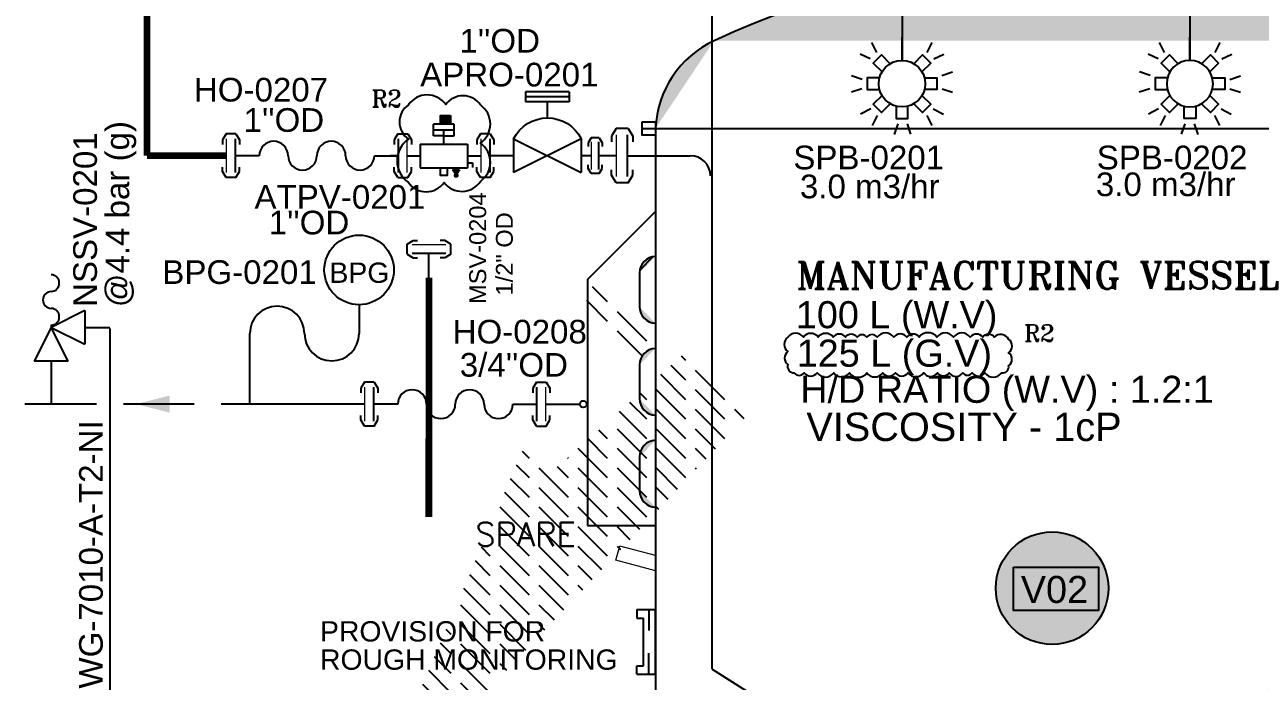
# Model space of a CAD drawing. Header units: millimetres. Extents: x -6754 to 5895, y -4820 to 1016.
# Drawn here: x -3131.9 to -2949.2, y -1704.5 to -1607.5 of the extents above; entities that cross this region are included whole.
import ezdxf

# ---------------------------------------------------------------- set-up
doc = ezdxf.new("R2010")
doc.units = ezdxf.units.MM
doc.linetypes.add('HIDDEN', pattern=[0.375, 0.25, -0.125])
doc.layers.get('0').update_dxf_attribs({"linetype": 'CONTINUOUS'})
for name, color, linetype in [('can_move', 7, 'CONTINUOUS'), ('E---INDID------', 7, 'CONTINUOUS'), ('E---INDID-TEXT-25-35', 2, 'CONTINUOUS'), ('P---PEQID------', 7, 'CONTINUOUS'), ('P---PEQID-TEXT-25-35', 2, 'CONTINUOUS'), ('P---PHOSD-TEXT-25-35', 2, 'CONTINUOUS'), ('P---PLINB-CHWR006', 7, 'CONTINUOUS'), ('P---PLINB-DR-A003', 7, 'CONTINUOUS'), ('P---PLINB-DR-A013', 7, 'CONTINUOUS'), ('P---PLINB-N2007', 7, 'CONTINUOUS'), ('P---PLINB-PRO002', 7, 'CONTINUOUS'), ('P---PLINB-PRO007', 7, 'CONTINUOUS'), ('P---PLIND-TEXT-25-35', 2, 'CONTINUOUS'), ('P---PVLSD-TEXT-18-25', 3, 'CONTINUOUS'), ('P---TANKB-V02', 7, 'CONTINUOUS'), ('P---TANKD-TEXT-25-35', 2, 'CONTINUOUS'), ('VALVE', 6, 'CONTINUOUS'), ('VESSEL', 7, 'CONTINUOUS')]:
    doc.layers.add(name, color=color, linetype=linetype)
doc.styles.add('ROMANS', font='romans.shx')
doc.styles.add('ROMANT', font='romant.shx')
doc.styles.get("Standard").update_dxf_attribs({"font": 'arial.ttf'})
pattern_1 = [(45, (708908577.5891237, 361984327.2977721), (0, 2.40917574302427), [5.110633514887803, -1.703544504962601]), (135, (708908578.7937108, 361984328.5023591), (2.382758214655929e-16, 2.40917574302427), [5.110633514887802, -1.703544504962601])]

# ---------------------------------------------------------------- blocks, each defined once
blk = doc.blocks.new('lv')
at = {"linetype": 'ByBlock'}
h = blk.add_hatch(dxfattribs=at)
h.set_pattern_fill('AR-HBONE', color=0, scale=0.01676717032443505, style=0)
h.set_pattern_definition(pattern_1)
edge = h.paths.add_edge_path()
edge.add_line((96.17680324235687, 368.7745141267818), (104.5603884045752, 368.7745141267818))
edge.add_line((104.5603884045752, 368.7745141267818), (104.5603884045752, 371.0268200240552))
edge.add_arc((104.6279469998256, 373.057001773142), 2.031305515701074, 180.0172313620464, 268.09406496652355, ccw=False)
edge.add_line((102.5966415759872, 373.0563908702005), (102.5966415759872, 377.2303028458932))
edge.add_arc((104.6279470130808, 377.230913743566), 2.031305528954735, 91.90593539512571, 180.0172312133222, ccw=False)
edge.add_line((104.5603884045752, 379.2610955054727), (104.5603884045752, 382.3579223381191))
edge.add_arc((104.6279469998257, 384.3881040872061), 2.031305515701191, 180.0172313620464, 268.0940649665213, ccw=False)
edge.add_line((102.5966415759872, 384.3874931842646), (102.5966415759872, 388.5614051599573))
edge.add_arc((104.6279470130808, 388.5620160576299), 2.031305528954706, 91.9059353951086, 180.017231213301, ccw=False)
edge.add_line((104.5603884045752, 390.5921978195366), (104.5603884045752, 393.6890246521889))
edge.add_arc((104.6279469998256, 395.7192064012758), 2.031305515701074, 180.0172313620464, 268.09406496652355, ccw=False)
edge.add_line((102.5966415759872, 395.7185954983343), (102.5966415759872, 399.8925075194501))
edge.add_arc((104.6279470130808, 399.8931184171228), 2.031305528954735, 91.90593539512571, 180.0172312133222, ccw=False)
edge.add_line((104.5603884045752, 401.9233001790296), (104.5603884045752, 407.4614632486948))
edge.add_line((104.5603884045752, 407.4614632486948), (96.17680324235687, 399.0778780864765))
edge.add_line((96.17680324235687, 399.0778780864765), (96.17680324235687, 368.7745141267818))
h = blk.add_hatch(dxfattribs=at)
h.set_pattern_fill('AR-HBONE', color=0, scale=0.01676717032443505, style=0)
h.set_pattern_definition(pattern_1)
edge = h.paths.add_edge_path()
edge.add_line((200.8057394179701, 359.608313556534), (209.1893245801884, 359.608313556534))
edge.add_line((209.1893245801884, 359.608313556534), (209.1893245801884, 399.0778780864765))
edge.add_line((209.1893245801884, 399.0778780864765), (200.8057394179701, 407.4614632486948))
edge.add_line((200.8057394179701, 407.4614632486948), (200.8057394179701, 401.9233001790296))
edge.add_arc((200.7381808094645, 399.8931184171228), 2.031305528954749, -0.017231213322190797, 88.09406460487389, ccw=False)
edge.add_line((202.7694862465581, 399.8925075194501), (202.7694862465581, 395.7185954983343))
edge.add_arc((200.7381808227197, 395.7192064012758), 2.031305515701074, 271.90593503347645, 359.9827686379536, ccw=False)
edge.add_line((200.8057394179701, 393.6890246521889), (200.8057394179701, 390.5921978195366))
edge.add_arc((200.7381808094646, 388.5620160576299), 2.031305528954692, -0.017231213300988202, 88.09406460489191, ccw=False)
edge.add_line((202.7694862465581, 388.5614051599573), (202.7694862465581, 384.3874931842646))
edge.add_arc((200.7381808227196, 384.388104087206), 2.031305515701134, 271.9059350334788, 359.9827686379552, ccw=False)
edge.add_line((200.8057394179701, 382.3579223381191), (200.8057394179701, 379.2610955054728))
edge.add_arc((200.7381808094645, 377.230913743566), 2.031305528954749, -0.017231213322190797, 88.09406460487389, ccw=False)
edge.add_line((202.7694862465581, 377.2303028458932), (202.7694862465581, 373.0563908702005))
edge.add_arc((200.7381808227197, 373.057001773142), 2.031305515701074, 271.90593503347645, 359.9827686379536, ccw=False)
edge.add_line((200.8057394179701, 371.0268200240552), (200.8057394179701, 367.9299931914086))
edge.add_arc((200.7381808094646, 365.8998114295018), 2.031305528954692, -0.017231213300988202, 88.09406460489191, ccw=False)
edge.add_line((202.7694862465581, 365.8992005318293), (202.7694862465581, 361.7252885561365))
edge.add_arc((200.7381808227197, 361.7258994590781), 2.031305515701074, 271.90593503347645, 359.9827686379536, ccw=False)
edge.add_line((200.8057394179701, 359.6957177099912), (200.8057394179701, 359.608313556534))
h = blk.add_hatch(dxfattribs=at)
h.set_pattern_fill('AR-HBONE', color=0, scale=0.01676717032443505, style=0)
h.set_pattern_definition([(45, (708908577.6020863, 361984345.138424), (0, 2.40917574302427), [5.110633514887803, -1.703544504962601]), (135, (708908578.8066734, 361984346.343011), (2.382758214655929e-16, 2.40917574302427), [5.110633514887802, -1.703544504962601])])
edge = h.paths.add_edge_path()
edge.add_arc((105.4895086793673, 322.5122603940509), 2.031305508678556, 113.76522338036239, 201.8409580197937, ccw=False)
edge.add_arc((117.1487286817734, 325.9347289439254), 12.57537778852954, 180.4720962740622, 187.1416618844869, ccw=False)
edge.add_line((104.5737777736291, 325.8311136590724), (104.5733509384488, 325.8311136590724))
edge.add_line((104.5733509384488, 325.8311136590724), (96.19570512689292, 325.8311136136451))
edge.add_arc((117.1546680324351, 325.8311135227918), 20.95896290622183, 539.9999999155798, 603.1534484961079)
edge.add_arc((120.203071376939, 330.6807259858098), 26.66780928993701, 242.0152134506845, 248.5951468371758)
edge.add_arc((152.7137582342033, 401.5744620419759), 104.6289579750967, 246.1875920347068, 249.4688360409191)
edge.add_arc((152.7148163275424, 401.5773456325189), 104.6320294495607, 249.4688472608266, 250.3465847904218)
edge.add_line((117.5239596886795, 303.0407271010059), (122.5952093627158, 310.2608461461405))
edge.add_arc((152.6960665610466, 401.6780765091399), 96.24537199157402, 248.6088611527344, 251.7748899050979, ccw=False)
edge.add_arc((143.0916316618609, 375.9921522023855), 68.8271577249145, 248.2544879487793, 249.6337877807368)
edge.add_arc((117.2987156386214, 312.3287000558459), 2.031305508678599, 247.18150643021062, 334.9167838190393, ccw=False)
edge.add_line((116.5109487024927, 310.4563685032918), (112.6630465416657, 312.0753392149717))
edge.add_arc((113.4514620891924, 313.9473977492788), 2.031305508678534, 159.0874434346888, 247.1616561671915, ccw=False)
edge.add_arc((117.1487294994654, 325.9347284896493), 12.57537774318694, 243.5831725149136, 244.8587199825062)
edge.add_arc((152.6960665610466, 401.6780768725586), 96.24537230069762, 244.8587242746123, 245.3637066148491)
edge.add_arc((126.7884061025555, 343.9457046156227), 32.9725180038285, 239.888135857603, 244.4656711962483, ccw=False)
edge.add_arc((117.1487286817734, 325.9347289439254), 12.57537778852954, 225.1230955335577, 236.710184501794, ccw=False)
edge.add_arc((107.0435745954853, 318.6384483020351), 2.031305508678557, 201.8532772949864, 307.3424245802868, ccw=False)
edge.add_line((105.1582385161216, 317.8823333114405), (103.6040100610195, 321.7565507969376))
at = {"color": 0, "linetype": 'ByBlock'}
for p, q in [((104.5734099939754, 417.6796394697546), (104.5733509384488, 325.9347289439254)), ((96.17680324235687, 399.0778780864765), (104.5603884045752, 407.4614632486948)), ((209.1893245801884, 399.0778780864765), (200.8057394179701, 407.4614632486948)), ((96.17680324235687, 399.0778780864765), (96.17680324235687, 368.7745141267816)), ((102.5966415759872, 399.893118426167), (102.5966415759872, 395.7192064504743)), ((202.7694862465581, 399.893118426167), (202.7694862465581, 395.7192064504743)), ((209.1893245801884, 399.0778780864765), (209.1893245801884, 359.608313556534)), ((102.5966415759872, 388.5620160666742), (102.5966415759872, 384.3881041364103)), ((202.7694862465581, 388.5620160666742), (202.7694862465581, 384.3881041364103)), ((102.5966415759872, 377.2309137526103), (102.5966415759872, 373.0570018223463)), ((202.7694862465581, 377.2309137526103), (202.7694862465581, 373.0570018223463)), ((96.17680324235687, 368.7745141267817), (104.5603884045752, 368.7745141267817)), ((202.7694862465581, 365.8998114385463), (202.7694862465581, 361.7258995082823)), ((209.1893245801884, 359.608313556534), (200.8057394179701, 359.608313556534)), ((96.19570512689211, 325.8311135682148), (104.5737777736291, 325.8311136590724)), ((103.6042520069709, 321.7559477491546), (105.1583178322371, 317.8821356571331)), ((112.6636952439211, 312.0750663330053), (116.510948611638, 310.4563685032918)), ((122.5952093627171, 310.260846100714), (117.5239596886795, 303.0407271010059))]:
    blk.add_line(p, q, dxfattribs=at)
blk.add_line((200.8187821836461, 325.9347289439254), (200.8187821836461, 418.0356392449531))
for centre, radius, start, end in [((152.6831011634888, 341.364159727017), 96.24537230006447, 64.85877082138536, 115.1412735318071), ((117.1357661478997, 417.1075090219489), 12.57537774332628, 115.1412735318071, 177.3923662610296), ((188.1185619681135, 416.9731875756981), 12.74458304820236, 4.782010308682096, 64.65995297928454), ((104.6279470192499, 399.893118426167), 2.031305508678552, 91.90593333119698, 180.0018031699434), ((200.7381808032954, 399.893118426167), 2.031305508678552, 359.9981968300566, 88.09406666880142), ((104.6279470192499, 395.7192064050456), 2.031305508678552, 179.9981968300566, 268.094066668803), ((200.7381808032954, 395.7192064050456), 2.031305508678552, 271.9059333311986, 0.001803169943409382), ((104.6279470192499, 388.5620160666742), 2.031305508678552, 91.90593333119698, 180.0018031699434), ((200.7381808032954, 388.5620160666742), 2.031305508678552, 359.9981968300566, 88.09406666880142), ((104.6279470192499, 384.3881040909815), 2.031305508678552, 179.9981968300566, 268.094066668803), ((200.7381808032954, 384.3881040909815), 2.031305508678552, 271.9059333311986, 0.001803169943409382), ((104.6279470192499, 377.2309137526103), 2.031305508678552, 91.90593333119698, 180.0018031699434), ((200.7381808032954, 377.2309137526103), 2.031305508678552, 359.9981968300566, 88.09406666880142), ((104.6279470192499, 373.0570017769176), 2.031305508678552, 179.9981968300566, 268.094066668803), ((200.7381808032954, 373.0570017769176), 2.031305508678552, 271.9059333311986, 0.001803169943409382), ((200.7381808032954, 365.8998114385463), 2.031305508678552, 359.9981968300566, 88.09406666880142), ((200.7381808032954, 361.7258994628535), 2.031305508678552, 271.9059333311986, 0.001803169943409382), ((117.1546680324351, 325.8311135682148), 20.95896290554381, 180, 244.8587264681929), ((117.1487286817734, 325.9347289439254), 12.57537774332628, 180, 244.8587264681929), ((188.2433453847915, 325.934701233256), 12.57537774332628, 295.1412291786148, 0), ((105.4895086793673, 322.5122603940509), 2.031305508678552, 113.7652223327046, 201.8610896963214), ((107.0435745954853, 318.6384483020351), 2.031305508678552, 201.8574850919919, 307.3423915690915), ((113.4514620891924, 313.9473977492788), 2.031305508678552, 158.3029256561136, 247.183315666462), ((152.6960665610466, 401.6780768725586), 96.24537230006447, 244.8587264681929, 295.1412291786148), ((117.2987156386214, 312.3287000558459), 2.031305508678552, 247.179700380032, 335.0459921000233), ((152.7137582342033, 401.574461496848), 104.628957462282, 244.8587264681929, 250.3465979451883)]:
    blk.add_arc(centre, radius, start, end, dxfattribs=at)
blk = doc.blocks.new('phi_15862416324')
at = {"color": 0, "linetype": 'ByBlock'}
blk.add_blockref('lv', (-152.7457245918195, -305.432695452977), dxfattribs=at)
at = {"flags": 1}
for tag, p, height, rotation in [('PHI_CONNECTIONPOINT', (-0.06257308853787436, 132.1768365740932), 0.07826122565353251, 90), ('PHI_CONNECTIONPOINT', (0, 0), 0.05947263919881395, 270), ('PHI_INSERTPOINT', (0, -4.376943252282217e-12), 0.05947263919881395, 270)]:
    blk.add_attdef(tag, p, '', height=height, rotation=rotation, dxfattribs=at)
for tag, p in [('P_NAME', (-7.905564087017751, 80.81802631510362)), ('USER1', (-8.605012446351793, 76.14263148593545)), ('USER2', (-8.33336126364702, 71.95158551001623)), ('USER3', (-8.366308766071597, 67.9427569329273)), ('CODE', (-6.599373852074677, 63.61492080503285))]:
    blk.add_attdef(tag, p, '', height=3.5)
blk = doc.blocks.new('rgyjryjyfrjfhjgfgj')
at = {"color": 0, "linetype": 'ByBlock'}
for p, q in [((716.4844576946442, 396.8695095443074), (717.3888636432375, 397.4094111541995)), ((717.3888636432375, 397.4094111541995), (718.0520200954525, 397.4094111541995)), ((722.065445318545, 397.4094111541995), (721.4022888663301, 397.4094111541995)), ((722.9698512671453, 396.8695095443074), (722.065445318545, 397.4094111541995)), ((722.9698512671453, 395.418411294371), (722.9698512671453, 396.8695095443074)), ((716.4844576946442, 395.418411294371), (717.3888636432375, 394.8785096844789)), ((717.3888636432375, 394.8785096844789), (718.0520200954525, 394.8785096844789)), ((722.065445318545, 394.8785096844789), (721.4022888663301, 394.8785096844789)), ((722.9698512671453, 395.418411294371), (722.065445318545, 394.8785096844789))]:
    blk.add_line(p, q, dxfattribs=at)
at = {"color": 6, "linetype": 'ByBlock'}
blk.add_line((719.7271544808916, 391.9492555990804), (719.7271544808916, 395.484370305732), dxfattribs=at)
at = {"color": 1, "linetype": 'ByBlock', "lineweight": 15}
blk.add_lwpolyline([(717.227154480893, 396.8035505329464), (722.227154480893, 396.8035505329464)], dxfattribs=at)
at = {"color": 6, "linetype": 'ByBlock'}
blk.add_lwpolyline([(717.227154480893, 395.484370305732), (722.227154480893, 395.484370305732)], dxfattribs=at)
blk = doc.blocks.new('phi_158624437617')
at = {"color": 0, "linetype": 'ByBlock'}
blk.add_line((-3.242696786248757, 3.469155695290567), (-3.242696786248757, 4.920253945227046), dxfattribs=at)
blk.add_blockref('rgyjryjyfrjfhjgfgj', (-719.727154480893, -391.9492555990804), dxfattribs=at)
at = {"flags": 1}
for p, rotation in [((0, 4.854294933865958), 90), ((-1.364242052659392e-12, 0), 270)]:
    blk.add_attdef('PHI_CONNECTIONPOINT', p, '', height=0.1, rotation=rotation, dxfattribs=at)
blk = doc.blocks.new('hhg')
at = {"color": 6}
for centre, start, end in [((385.2190876693395, 231.2605004656664), 0, 180), ((395.8601238703102, 231.2605004656664), 0, 180), ((390.5396057698248, 231.2605004656664), 180, 0), ((401.1806419707955, 231.2605004656664), 180, 0)]:
    blk.add_arc(centre, 2.660259050242662, start, end, dxfattribs=at)
blk = doc.blocks.new('phi_158624461021')
at = {"color": 0, "linetype": 'ByBlock', "xscale": 0.8, "yscale": 0.8, "zscale": 0.8}
blk.add_blockref('hhg', (-306.0470628952776, -185.0084003725332), dxfattribs=at)
for tag, p, height in [('CODE', (2.574203958363, 8.007251313367988), 3.5), ('DNCALC', (4.939795399731452, 3.524878923813162), 2), ('DN', (4.939795399731452, 3.524878923813162), 3.5)]:
    blk.add_attdef(tag, p, '', height=height)
at = {"flags": 1}
blk.add_attdef('PHI_CONNECTIONPOINT', (-1.13686837721616e-13, -1.13686837721616e-13), '', height=0.08000000000000002, rotation=180, dxfattribs=at)
blk.add_attdef('PHI_CONNECTIONPOINT', (17.02565792155292, -1.13686837721616e-13), '', height=0.08000000000000002, dxfattribs=at)
blk = doc.blocks.new('2B100D4')
at = {"color": 3}
for points in [[(12.66305469445069, 40.81928641843842), (10.13640319355181, 45.80602589261252)], [(25.22223209307413, 36.77183532530034), (25.22223209307413, 48.32143856094626)], [(37.78140948482906, 40.81928641843842), (40.30806099250913, 45.80602589261252)], [(9.356428599567153, 37.55151232008939), (4.39243398339022, 40.00055561170302)], [(19.35646000265842, 35.17140555990045), (15.01372862819699, 39.51413693091308), (10.93032725181547, 35.43073554770672), (15.2730586262187, 31.08800417666498)], [(31.08800417667953, 35.17140555990045), (35.43073554430157, 39.51413693091308), (39.51413693433278, 35.43073554770672), (35.17140555987135, 31.08800417666498)], [(41.088035586552, 37.55151232008939), (46.05203019594774, 40.00055561170302)], [(45.01412435906241, 29.33682090385264), (50.32689407552243, 31.0763657920179)], [(5.312769702839432, 27.37033546980092), (0, 29.10988035796618)], [(14.03937684756238, 28.10963290197105), (7.897827239590697, 28.10963290197105), (7.897827239590697, 22.33483128075022), (14.03937684756238, 22.33483128075022)], [(36.40508733855677, 28.10963290197105), (42.54663693971816, 28.10963290197105), (42.54663693971816, 22.33483128075022), (36.40508733855677, 22.33483128075022)], [(5.28529719132348, 22.72153250877454), (0.04348782252054662, 20.94319337441266)], [(15.2730586262187, 19.3564600060563), (10.93032725181547, 15.01372863501456), (15.01372862819699, 10.93032724838849), (19.35646000265842, 15.27305862284993)], [(35.17140555987135, 19.3564600060563), (39.51413693433278, 15.01372863501456), (35.43073554430157, 10.93032724838849), (31.08800417667953, 15.27305862284993)], [(45.15916698801448, 22.72153250877454), (50.40097635681741, 20.94319337441266)], [(9.625177767680725, 12.66305469449435), (4.63843829347752, 10.13640319017577)], [(22.33483128753142, 14.03937684756238), (22.33483128753142, 7.897827239583421), (28.10963289855863, 7.897827239583421), (28.10963289855863, 14.03937684756238)], [(40.81928641840932, 12.66305469449435), (45.80602589258342, 10.13640319017577)], [(12.89295185581432, 9.356428596154728), (10.44390857443796, 4.392433986788092)], [(37.55151231668424, 9.356428596154728), (40.0005556048709, 4.392433986788092)], [(23.07412871634006, 5.312769709613349), (21.33458382476238, 0)], [(27.72293167398311, 5.285297194714076), (29.50127080493257, 0.04348782930173911)]]:
    blk.add_lwpolyline(points, dxfattribs=at)
blk.add_circle((25.22223209307413, 25.22223208965443), 11.54960323375445, dxfattribs=at)
blk = doc.blocks.new('phi_158253683561')
at = {"color": 0, "linetype": 'ByBlock', "xscale": 0.395994, "yscale": 0.395994, "zscale": 0.395994}
blk.add_blockref('2B100D4', (-9.987852575465695, -9.987852574111173), dxfattribs=at)
at = {"flags": 1}
blk.add_attdef('PHI_CONNECTIONPOINT', (-8.952838470577262e-13, 9.147147167392177), '', height=0.1, rotation=90, dxfattribs=at)
blk.add_attdef('PHI_INSERTPOINT', (0, 0), '', height=0.1, dxfattribs=at)
blk.add_attdef('CODE', (-3.68075510178258, -15.21166139624791), '', height=3)
blk = doc.blocks.new('sfv')
at = {"color": 6}
for p, q in [((2248.383902112173, 718.5631894853251), (2248.383902112173, 718.2432106507127)), ((2253.383867650238, 718.2432106507126), (2257.079516424345, 718.2432106507126)), ((2248.383902112173, 713.2432451126481), (2248.383902112173, 709.5475963385411))]:
    blk.add_line(p, q, dxfattribs=at)
for centre, start, end in [((2248.351198929981, 724.7862290689936), 271.5051513350228, 88.4948486649772), ((2248.416605294365, 722.2970132355263), 91.50515133497072, 268.4948486650292), ((2248.351198929981, 719.8077974020588), 271.5051513350228, 88.4948486649772)]:
    blk.add_arc(centre, 1.245037495227227, start, end, dxfattribs=at)
at = {"layer": 'VALVE', "color": 6}
for p, q in [((2253.383867650238, 720.7431934197449), (2248.383902112173, 718.2432106507127)), ((2253.383867650238, 720.7431934197449), (2253.383867650238, 715.7432278816804)), ((2248.383902112173, 718.2432106507127), (2245.88391934314, 713.2432451126481)), ((2248.383902112173, 718.2432106507127), (2253.383867650238, 715.7432278816807)), ((2250.883884881205, 713.2432451126481), (2248.383902112173, 718.2432106507127)), ((2250.883884881205, 713.2432451126481), (2245.88391934314, 713.2432451126481))]:
    blk.add_line(p, q, dxfattribs=at)
blk = doc.blocks.new('phi_15863461762')
at = {"color": 0, "linetype": 'ByBlock'}
blk.add_blockref('sfv', (-2248.383902112173, -709.5475963385411), dxfattribs=at)
for tag, p in [('PRJ_TAG_B', (-24.39724686302998, 5.188950873046451)), ('DNCALC', (-21.81009131634255, 1.473560998035282))]:
    blk.add_attdef(tag, p, '', height=2.5)
at = {"flags": 1}
blk.add_attdef('PHI_CONNECTIONPOINT', (8.695614312171529, 8.695614312171529), '', height=0.1, dxfattribs=at)
blk.add_attdef('PHI_CONNECTIONPOINT', (0, 0), '', height=0.1, rotation=270, dxfattribs=at)
blk = doc.blocks.new('phi_15863486504')
at = {"color": 0, "linetype": 'ByBlock'}
blk.add_line((-5.684341886080801e-13, 4.266099803571024), (-5.684341886080801e-13, 0), dxfattribs=at)
blk.add_circle((-5.684341886080801e-13, 9.408632276281878), 5.142532472711022, dxfattribs=at)
blk.add_text('BPG', height=3, dxfattribs=at).set_placement((-4.374684465925952, 7.497923383373745))
blk.add_attdef('PLANT_BMK', (1.377098605096194, 15.48465314616715), '', height=3.5, rotation=90)
at = {"flags": 1}
for tag in ['PHI_CONNECTIONPOINT', 'PHI_INSERTPOINT']:
    blk.add_attdef(tag, (0, 0), '', height=0.1, rotation=270, dxfattribs=at)
blk = doc.blocks.new('phi_15825218758')
at = {"color": 0, "linetype": 'ByBlock'}
blk.add_line((-3.242696786248757, 3.469155695290567), (-3.242696786248757, 4.920253945227046), dxfattribs=at)
blk.add_blockref('rgyjryjyfrjfhjgfgj', (-719.727154480893, -391.9492555990804), dxfattribs=at)
at = {"flags": 1}
for p, rotation in [((0, 4.854294933865958), 90), ((-1.364242052659392e-12, 0), 270)]:
    blk.add_attdef('PHI_CONNECTIONPOINT', p, '', height=0.1, rotation=rotation, dxfattribs=at)
blk = doc.blocks.new('ADV')
at = {"color": 6}
blk.add_arc((1709.403994477978, 811.9926042832112), 5.590131414134222, 26.56505117707799, 153.434948822922, dxfattribs=at)
at = {"layer": 'VALVE'}
for p, q in [((1706.175708596649, 821.4556299452406), (1712.632280359307, 821.4556299452406)), ((1706.175708596649, 821.4556299452406), (1706.175708596649, 819.9760252526171)), ((1706.175708596649, 820.7158275989289), (1712.632280359307, 820.7158275989289)), ((1712.632280359307, 821.4556299452406), (1712.632280359307, 819.9760252526171)), ((1706.175708596649, 819.9760252526171), (1712.632280359307, 819.9760252526171)), ((1709.403994477978, 817.5827356973455), (1709.403994477978, 819.9760252526171)), ((1704.404028939914, 814.4925870522434), (1704.404028939914, 809.4926215141788)), ((1714.403960016042, 814.4925870522434), (1704.404028939914, 809.4926215141793)), ((1704.404028939914, 814.4925870522434), (1714.403960016042, 809.4926215141788)), ((1714.403960016042, 814.4925870522434), (1714.403960016042, 809.4926215141788))]:
    blk.add_line(p, q, dxfattribs=at)
blk = doc.blocks.new('phi_15863337301')
at = {"color": 0, "linetype": 'ByBlock'}
blk.add_blockref('ADV', (-1709.403994477978, -811.9926042832111), dxfattribs=at)
at = {"flags": 1}
blk.add_attdef('PHI_CONNECTIONPOINT', (-4.999965538064316, 0), '', height=0.1, rotation=180, dxfattribs=at)
for tag, p in [('PHI_INSERTPOINT', (0, 2.273736754432321e-13)), ('PHI_CONNECTIONPOINT', (4.999965538064316, 0))]:
    blk.add_attdef(tag, p, '', height=0.1, dxfattribs=at)
for tag, p in [('PRJ_TAG_B', (-8.117294217749532, -5.928936001065608)), ('DNCALC', (-3.964025933961693, -9.438924908240892))]:
    blk.add_attdef(tag, p, '', height=2.5)
blk = doc.blocks.new('jtf')
for p, q in [((183.7326625165489, 67.0500738686342), (184.4681088752732, 67.48911197279767)), ((183.7326625165489, 65.87006733978824), (183.7326625165489, 67.0500738686342)), ((183.7326625165489, 65.87006733978824), (184.4681088752732, 65.43102923562476)), ((184.4681088752732, 67.48911197279767), (185.0073755605541, 67.48911197279767)), ((186.3695641729369, 63.28645938869022), (186.3695641729369, 65.92370400019058)), ((188.2710194706005, 67.48911197279767), (187.7317527853197, 67.48911197279767)), ((189.0064658293306, 67.0500738686342), (188.2710194706005, 67.48911197279767)), ((189.0064658293306, 65.87006733978824), (188.2710194706005, 65.43102923562476)), ((189.0064658293306, 65.87006733978824), (189.0064658293306, 67.0500738686342)), ((182.3600665893783, 63.36801573332951), (183.4783374930366, 64.03558792490892)), ((183.4783374930366, 64.03558792490892), (184.2983106104572, 64.03558792490892)), ((184.4681088752732, 65.43102923562476), (185.0073755605541, 65.43102923562476)), ((188.2710194706005, 65.43102923562476), (187.7317527853197, 65.43102923562476)), ((189.2607908528371, 64.03558792490892), (188.4408177354165, 64.03558792490892)), ((190.3790617565012, 63.36801573332951), (189.2607908528371, 64.03558792490892)), ((182.3600665893783, 61.5737761512336), (182.3600665893783, 63.36801573332951)), ((190.3790617565012, 61.5737761512336), (190.3790617565012, 63.36801573332951)), ((182.3600665893783, 61.5737761512336), (183.4783374930366, 60.90620395965418)), ((183.4783374930366, 60.90620395965418), (184.2983106104572, 60.90620395965418)), ((186.3695641729369, 61.65533249587432), (186.3695641729369, 57.54027658786356)), ((189.2607908528371, 60.90620395965418), (188.4408177354165, 60.90620395965418)), ((190.3790617565012, 61.5737761512336), (189.2607908528371, 60.90620395965418))]:
    blk.add_line(p, q)
at = {"color": 6, "lineweight": 15}
for points in [[(184.3366099451705, 66.99643720823184), (188.4025184007062, 66.99643720823184)], [(183.2783889506935, 63.28645938869022), (189.4607393951802, 63.28645938869022)]]:
    blk.add_lwpolyline(points, dxfattribs=at)
at = {"color": 1}
for points in [[(184.3366099451705, 65.92370400019058), (188.4025184007062, 65.92370400019058)], [(183.2783889506935, 61.65533249587432), (189.4607393951802, 61.65533249587432)]]:
    blk.add_lwpolyline(points, dxfattribs=at)
blk = doc.blocks.new('phi_15862574930')
at = {"color": 0, "linetype": 'ByBlock'}
blk.add_blockref('jtf', (-186.3695641729369, -63.28645938869022), dxfattribs=at)
at = {"flags": 1}
for p, rotation in [((1.477928890381008e-12, 3.709977819541621), 90), ((0, -5.746182800826659), 270)]:
    blk.add_attdef('PHI_CONNECTIONPOINT', p, '', height=0.1, rotation=rotation, dxfattribs=at)
for tag, p in [('MPLANT', (3.84494897601212, 1.785845011725996)), ('CODE', (6.169171075775694, -1.709889107337858))]:
    blk.add_attdef(tag, p, '', height=2.5)
blk.add_attdef('PHI_INSERTPOINT', (4.547473508864641e-13, -4.547473508864641e-13), '', height=0.1, dxfattribs=at)
blk = doc.blocks.new('vdv')
at = {"layer": 'VALVE'}
for p, q in [((180.8079919519269, 66.57614290440762), (180.8079919519269, 63.12301840971554)), ((180.8079919519269, 66.57614290440762), (182.3812795179868, 66.57614290440762)), ((182.3812795179868, 66.57614290440762), (182.3812795179868, 65.3109000192843)), ((191.2004295973777, 66.57614290440762), (191.2004295973777, 65.3109000192843)), ((192.7737171634376, 66.57614290440762), (191.2004295973777, 66.57614290440762)), ((192.7737171634379, 66.57614290440762), (192.7737171634379, 63.12301840971554)), ((180.8079919519269, 64.3537018150979), (184.7059037281533, 64.3537018150979)), ((182.3812795179868, 65.3109000192843), (191.2004295973777, 65.3109000192843)), ((192.7737171634376, 64.3537018150979), (188.8758053872108, 64.3537018150979)), ((180.8079919519269, 63.12301840971554), (192.7737171634376, 63.12301840971554))]:
    blk.add_line(p, q, dxfattribs=at)
blk = doc.blocks.new('phi_158252559339')
at = {"color": 0, "linetype": 'ByBlock'}
blk.add_blockref('vdv', (-186.790854557683, -65.31090001928354), dxfattribs=at)
for tag, p in [('MPLANT', (1.753663945923506, 10.38835953513714)), ('CODE', (4.07788604568708, 6.892625416073287)), ('DN', (5.194677328933437, 3.782033790187569))]:
    blk.add_attdef(tag, p, '', height=2.5)
at = {"flags": 1}
for p, rotation in [((-5.684341886080801e-14, -2.842170943040401e-14, 2.5), 90), ((-7.389644451905042e-13, -2.187881609567995), 270)]:
    blk.add_attdef('PHI_CONNECTIONPOINT', p, '', height=0.1, rotation=rotation, dxfattribs=at)
blk.add_attdef('PHI_INSERTPOINT', (-5.684341886080801e-14, -2.842170943040401e-14), '', height=0.1, dxfattribs=at)
blk = doc.blocks.new('A$C4DB71547')
at = {"color": 6}
for p, q in [((19.25522895917013, 0.578634261396517), (19.25522895917013, -0.5110309580645813)), ((18.46672508341205, -0.5110309580634578), (20.02016135936235, -0.5110309580651426))]:
    blk.add_line(p, q, dxfattribs=at)
for points in [[(20.92633252032082, 3.124052094968732), (20.92633252032082, 2.620413272317313), (17.58412539801944, 2.620413272317313), (17.58412539801944, 3.124052094968732)], [(20.13592771911454, 2.620413272317313), (20.13592771911454, 1.513554124315315), (18.37453019922235, 1.513554124315315), (18.37453019922235, 2.620413272317313)], [(19.90800675795075, 4.216582969200317), (19.90800675795075, 3.124052094968732), (18.6024511603895, 3.124052094968732), (18.6024511603895, 4.216582969200317)], [(19.54283897941793, 1.513554124315315), (19.54283897941793, 0.578634261396517), (18.9676189389257, 0.578634261396517), (18.9676189389257, 1.513554124315315)]]:
    blk.add_lwpolyline(points, close=True, dxfattribs=at)
blk.add_lwpolyline([(18.46672508341318, 0.578634261396517), (20.04373283492258, 0.578634261396517)], dxfattribs=at)
for centre, radius, start, end in [((19.36474041905204, 0.03380165166596782), 1.050368561824051, 148.7544989202792, 211.245501079685), ((19.57119109776616, 0.05158278418729889), 0.9863887302631715, 147.7019006529181, 214.7765403299052), ((21.33534437098602, 0.08457994544198844), 2.410348260432454, 168.1721300254425, 194.3063109567037), ((18.22352629067644, 0.06302753999520228), 1.457118298733409, 336.7983515209449, 20.72320749545927), ((18.94116774601781, 0.05158278418729889), 0.9863887302631715, 325.2234596700478, 32.29809934708194), ((19.20995860435623, 0.05158278418729889), 0.9863887302631715, 325.2234596700478, 32.29809934708194)]:
    blk.add_arc(centre, radius, start, end, dxfattribs=at)
at = {"layer": 'VALVE'}
for p, q in [((-4.511839506449178e-07, 16.84294987896283), (-4.511839506449178e-07, 4.216582969200317)), ((-4.511839506449178e-07, 16.8429498789626), (25.25273336834016, 16.84294987896305)), ((25.25273336834107, 16.84294987896283), (25.25273336834107, 4.216582969200317)), ((-4.511839506449178e-07, 4.216582969200317), (25.25273336834107, 4.216582969200317))]:
    blk.add_line(p, q, dxfattribs=at)
blk.add_lwpolyline([(10.88616206261213, 4.216582969200317), (14.36657085454499, 4.216582969200317), (14.36657085454499, -2.091896021738648e-06), (10.88616206261213, -2.091896021738648e-06)], close=True, dxfattribs=at)
blk = doc.blocks.new('Jacket_Symbol_01')
blk.add_circle((0, 0), 0.5)

msp = doc.modelspace()

# ---------------------------------------------------------------- hatches: boundary and pattern name
h = msp.add_hatch(color=1)
h.dxf.hatch_style = 1
h.paths.add_polyline_path([(-2971.654167249882, -1690.758046187482, 1), (-2988.300281174395, -1690.758046187482, 1)])
h.paths.add_polyline_path([(-3018.531259594883, -1665.846220425969), (-2954.742719349316, -1665.846220425969), (-2954.742719349316, -1657.975824791589), (-3018.531259594883, -1657.975824791589)], flags=9)
h.paths.add_polyline_path([(-3019.052282853323, -1660.509777677692), (-2987.546143699161, -1660.509777677692), (-2987.546143699161, -1652.643474812753), (-3019.052282853323, -1652.643474812753)], flags=9)
h.paths.add_polyline_path([(-3019.176901161941, -1654.815960704344), (-2986.743067601231, -1654.815960704344), (-2986.743067601231, -1646.949657839405), (-3019.176901161941, -1646.949657839405)], flags=9)
h.paths.add_polyline_path([(-2985.620113114986, -1694.039097959786), (-2973.635119936269, -1694.039097959786), (-2973.635119936269, -1687.912222107126), (-2985.620113114986, -1687.912222107126)], flags=24)
h.paths.add_polyline_path([(-3018.431314947024, -1647.497235768338), (-2936.812267327977, -1647.497235768338), (-2936.812267327977, -1641.497235768338), (-3018.431314947024, -1641.497235768338)], flags=9)
edge = h.paths.add_edge_path()
edge.add_arc((-2980.870805066786, -1642.00277806484), 115.4944467600774, 244.8587264681887, 295.141229178625)
edge = h.paths.add_edge_path()
edge.add_arc((-2938.214070478292, -1732.894828832003), 15.09045329199154, 295.141229178625, 360)
edge = h.paths.add_edge_path()
edge.add_arc((-3023.527610521914, -1732.8947955792), 15.09045329199154, 180, 244.8587264681887)
edge = h.paths.add_edge_path()
edge.add_line((-3038.617992947271, -1622.800902948205), (-3038.618063813904, -1732.8947955792))
edge = h.paths.add_edge_path()
edge.add_line((-3048.693921049214, -1645.123016608139), (-3048.693921049214, -1681.487053359773))
edge = h.paths.add_edge_path()
edge.add_line((-3048.693921049214, -1645.123016608139), (-3038.633618854552, -1635.062714413477))
edge = h.paths.add_edge_path()
edge.add_line((-3048.693921049214, -1681.487053359773), (-3038.633618854552, -1681.487053359773))
edge = h.paths.add_edge_path()
edge.add_arc((-3038.552548516942, -1644.14472820051), 2.437566610414262, 91.9059333312027, 180.0018031699368)
edge = h.paths.add_edge_path()
edge.add_line((-3040.990115048857, -1644.14472820051), (-3040.990115048857, -1649.153422571342))
edge = h.paths.add_edge_path()
edge.add_arc((-3038.552548516942, -1649.153422625856), 2.437566610414262, 179.9981968300632, 268.0940666687973)
edge = h.paths.add_edge_path()
edge.add_arc((-3038.552548516942, -1657.742051031902), 2.437566610414262, 91.9059333312027, 180.0018031699368)
edge = h.paths.add_edge_path()
edge.add_line((-3040.990115048857, -1657.742051031902), (-3040.990115048857, -1662.750745348219))
edge = h.paths.add_edge_path()
edge.add_arc((-3038.552548516942, -1662.750745402733), 2.437566610414262, 179.9981968300632, 268.0940666687973)
edge = h.paths.add_edge_path()
edge.add_arc((-3038.552548516942, -1671.339373808778), 2.437566610414262, 91.9059333312027, 180.0018031699368)
edge = h.paths.add_edge_path()
edge.add_line((-3040.990115048857, -1671.339373808778), (-3040.990115048857, -1676.348068125095))
edge = h.paths.add_edge_path()
edge.add_arc((-3038.552548516942, -1676.34806817961), 2.437566610414262, 179.9981968300632, 268.0940666687973)
edge = h.paths.add_edge_path()
edge.add_arc((-2980.849575058998, -1642.127116515693), 125.5547489547384, 244.8587264681887, 250.3465979451818)
edge = h.paths.add_edge_path()
edge.add_line((-3016.991833704781, -1751.703454991054), (-3023.077333313627, -1760.367597790704))
edge = h.paths.add_edge_path()
edge.add_arc((-3023.52048330112, -1733.019134030053), 25.15075548665257, 180, 244.8587264681887)
edge = h.paths.add_edge_path(flags=16)
edge.add_arc((-3037.518674524801, -1737.00175783905), 2.437566610414262, 113.7652223327036, 201.8610896963191)
edge = h.paths.add_edge_path(flags=16)
edge.add_line((-3039.780982531677, -1737.909333012925), (-3037.916103541357, -1742.557907523351))
edge = h.paths.add_edge_path(flags=16)
edge.add_arc((-3035.65379542546, -1741.650332349469), 2.437566610414262, 201.8574850920002, 307.3423915690863)
edge = h.paths.add_edge_path()
edge.add_arc((-3027.964330433011, -1747.279593012776), 2.437566610414262, 158.3029256561231, 247.183315666468)
edge = h.paths.add_edge_path(flags=17)
edge.add_line((-3028.909650647337, -1749.526390712304), (-3024.292946606076, -1751.468828107961))
edge = h.paths.add_edge_path(flags=17)
edge.add_arc((-3023.347626173696, -1749.222030244896), 2.437566610414262, 247.1797003800217, 335.0459921000093)
edge = h.paths.add_edge_path()
edge.add_line((-3048.671238787771, -1733.019134030053), (-3038.617551611687, -1733.019133921024))
edge = h.paths.add_edge_path()
edge.add_arc((-2980.886363543855, -1714.379478639491), 115.4944467600774, 64.858770821375, 115.1412735318113)
edge = h.paths.add_edge_path()
edge.add_arc((-2938.363810578306, -1623.648645221073), 15.29349965784283, 4.782010308680738, 64.6599529792916)
edge = h.paths.add_edge_path()
edge.add_arc((-3023.543165562562, -1623.487459485572), 15.09045329199154, 115.1412735318113, 177.3923662610281)
edge = h.paths.add_edge_path()
edge.add_line((-2923.123546319667, -1732.8947955792), (-2923.123546319667, -1622.373703217967))
edge = h.paths.add_edge_path()
edge.add_line((-2913.078895443816, -1645.123016608139), (-2913.078895443816, -1692.48649404407))
edge = h.paths.add_edge_path()
edge.add_line((-2913.078895443816, -1645.123016608139), (-2923.139197638478, -1635.062714413477))
edge = h.paths.add_edge_path()
edge.add_line((-2913.078895443816, -1692.48649404407), (-2923.139197638478, -1692.48649404407))
edge = h.paths.add_edge_path()
edge.add_arc((-2923.220267976088, -1644.14472820051), 2.437566610414262, 359.9981968300631, 448.0940666687973)
edge = h.paths.add_edge_path()
edge.add_line((-2920.782701444172, -1644.14472820051), (-2920.782701444172, -1649.153422571342))
edge = h.paths.add_edge_path()
edge.add_arc((-2923.220267976088, -1649.153422625856), 2.437566610414262, 271.9059333312027, 360.0018031699369)
edge = h.paths.add_edge_path()
edge.add_arc((-2923.220267976088, -1657.742051031902), 2.437566610414262, 359.9981968300631, 448.0940666687973)
edge = h.paths.add_edge_path()
edge.add_line((-2920.782701444172, -1657.742051031902), (-2920.782701444172, -1662.750745348219))
edge = h.paths.add_edge_path()
edge.add_arc((-2923.220267976088, -1662.750745402733), 2.437566610414262, 271.9059333312027, 360.0018031699369)
edge = h.paths.add_edge_path()
edge.add_arc((-2923.220267976088, -1671.339373808778), 2.437566610414262, 359.9981968300631, 448.0940666687973)
edge = h.paths.add_edge_path()
edge.add_line((-2920.782701444172, -1671.339373808778), (-2920.782701444172, -1676.348068125095))
edge = h.paths.add_edge_path()
edge.add_arc((-2923.220267976088, -1676.34806817961), 2.437566610414262, 271.9059333312027, 360.0018031699369)
edge = h.paths.add_edge_path()
edge.add_arc((-2923.220267976088, -1684.936696585655), 2.437566610414262, 359.9981968300631, 448.0940666687973)
edge = h.paths.add_edge_path()
edge.add_line((-2920.782701444172, -1684.936696585655), (-2920.782701444172, -1689.945390901972))
edge = h.paths.add_edge_path()
edge.add_arc((-2923.220267976088, -1689.945390956487), 2.437566610414262, 271.9059333312027, 360.0018031699369)
h = msp.add_hatch(color=1)
h.dxf.hatch_style = 1
h.paths.add_polyline_path([(-3070.398612191089, -1622.142266343314), (-3068.949637683398, -1622.142266343314), (-3068.949637683398, -1620.903209394522), (-3070.398612191089, -1620.903209394522)])

# ---------------------------------------------------------------- linework, layer by layer
for p, q in [((-3030.234089938218, -1702.735514361145), (-3030.234089938218, -1598.885031879414)), ((-3002.169176248732, -1598.885031879413), (-3002.169176248732, -1612.750386344734)), ((-2959.603640244299, -1598.885031879413), (-2959.603640244299, -1612.750386344734)), ((-3075.320260976368, -1626.8230083131), (-3073.423431648192, -1626.8230083131)), ((-3066.419373800382, -1626.8230083131), (-3064.443436306482, -1626.8230083131)), ((-3038.617995536271, -1626.823008313098), (-3033.473625555689, -1626.823008313098)), ((-3098.598974321712, -1663.547720334945), (-3098.598974321712, -1653.120423373726)), ((-3030.234089938218, -1702.735514361145), (-2972.21763122073, -1739.444842459801))]:
    msp.add_line(p, q)
at = {"color": 6}
for p, q in [((-3069.926911325528, -1623.891669963787), (-3069.926911325528, -1623.01696815355)), ((-3066.424882401623, -1627.884562976032), (-3065.685038567244, -1627.884562976032)), ((-3065.685038567244, -1627.884562976032), (-3065.685038567244, -1628.593237476236)), ((-3127.982521285351, -1660.898553925859), (-3127.982521285351, -1663.547720334945)), ((-3054.850773109148, -1663.547720334946), (-3049.80437234835, -1663.547720334946))]:
    msp.add_line(p, q, dxfattribs=at)
at = {"color": 8}
msp.add_line((-3040.587292581323, -1622.800902948203), (-2921.154246641263, -1622.800902948203), dxfattribs=at)
at = {"color": 1}
for points in [[(-3075.159220766328, -1630.784085138544, 0.52056705), (-3069.879182923376, -1630.784085138544, 0.52056705), (-3064.509395317843, -1630.62602460418, 0.52056705), (-3064.509395317843, -1624.977445240796, 0.52056705), (-3064.509395317843, -1619.326912692806, 0.52056705), (-3069.624321733625, -1619.259246866393, 0.52056705), (-3075.159220766328, -1619.305786476226, 0.52056705), (-3075.159220766328, -1624.378786750893, 0.52056705)], [(-3019.048349636039, -1653.664174285711, 0.52056705), (-3019.048349636039, -1655.787448718321, 0.52056705), (-3019.048349636039, -1657.691315413472, 0.52056705), (-3018.105555677694, -1658.920177898093, 0.52056705), (-3016.650026232419, -1658.920177898093, 0.52056705), (-3014.722599247953, -1658.920177898093, 0.52056705), (-3012.270538739921, -1658.920177898093, 0.52056705), (-3009.94543523131, -1658.920177898093, 0.52056705), (-3007.383019793013, -1658.920177898093, 0.52056705), (-3005.02695017012, -1658.920177898093, 0.52056705), (-3003.126460856685, -1658.920177898093, 0.52056705), (-3001.295146831395, -1658.920177898093, 0.52056705), (-2998.970043322784, -1658.920177898093, 0.52056705), (-2996.920705065798, -1658.920177898093, 0.52056705), (-2995.187579258329, -1658.920177898093, 0.52056705), (-2993.162004747388, -1658.920177898093, 0.52056705), (-2991.785375821945, -1658.920177898093, 0.52056705), (-2989.926269607359, -1658.920177898093, 0.52056705), (-2987.450486044628, -1658.920177898093, 0.52056705), (-2986.409584036694, -1657.874631141518, 0.52056705), (-2986.409584036694, -1655.961039214681, 0.52056705), (-2986.409584036694, -1653.962768596885, 0.52056705), (-2988.525858343336, -1653.664174285711, 0.52056705), (-2990.2383536384, -1653.664174285711, 0.52056705), (-2992.071539465604, -1653.664174285711, 0.52056705), (-2994.534993550506, -1653.664174285711, 0.52056705), (-2997.031163477567, -1653.664174285711, 0.52056705), (-2999.62430088207, -1653.664174285711, 0.52056705), (-3001.444831700678, -1653.664174285711, 0.52056705), (-3003.384140558167, -1653.664174285711, 0.52056705), (-3005.828835932577, -1653.664174285711, 0.52056705), (-3007.377385794736, -1653.664174285711, 0.52056705), (-3008.80577411225, -1653.664174285711, 0.52056705), (-3010.532511378402, -1653.664174285711, 0.52056705), (-3012.346938495115, -1653.664174285711, 0.52056705), (-3014.561524308077, -1653.664174285711, 0.52056705), (-3016.752061535572, -1653.664174285711, 0.52056705)]]:
    msp.add_lwpolyline(points, format="xyb", close=True, dxfattribs=at)
for points in [[(-3068.949637683398, -1620.903209394522), (-3068.949637683398, -1622.142266343314), (-3070.398612191089, -1622.142266343314), (-3070.398612191089, -1620.903209394522)], [(-2985.659274161662, -1687.655915678132), (-2973.101023303941, -1687.655915678132), (-2973.101023303941, -1694.047468360236), (-2985.659274161662, -1694.047468360236)]]:
    msp.add_lwpolyline(points, close=True, dxfattribs=at)
msp.add_lwpolyline([(-3040.587292581323, -1621.816586588963), (-3038.617992947271, -1621.816586569068), (-3038.617992947271, -1623.785219327351), (-3040.587292581323, -1623.785219347245)], close=True)
at = {"linetype": 'HIDDEN', "ltscale": 20, "const_width": 1}
msp.add_lwpolyline([(-3072.108907372839, -1644.833275933036), (-3072.133596687051, -1680.232494271438)], dxfattribs=at)
at = {"color": 1}
msp.add_circle((-2979.977224212139, -1690.758046187482), 8.323056962256704, dxfattribs=at)
for centre, radius, start, end in [((-3033.473625555689, -1629.807712927341), 2.984704614242219, 0, 90), ((-3094.560680601061, -1653.120423373726), 4.038293720651564, 0, 180), ((-3086.484093159757, -1653.120423373726), 4.038293720651564, 180, 0)]:
    msp.add_arc(centre, radius, start, end)
at = {"layer": 'can_move', "linetype": 'HIDDEN', "ltscale": 50, "const_width": 1}
msp.add_lwpolyline([(-2985.761246640865, -1445.508187521499), (-3113.813414965622, -1445.508187521499), (-3113.813414965622, -1626.8230083131)], dxfattribs=at)
at = {"layer": 'can_move', "linetype": 'HIDDEN', "ltscale": 30, "const_width": 1}
msp.add_lwpolyline([(-3102.054508765653, -1626.8230083131), (-3113.792826802477, -1626.8230083131)], dxfattribs=at)
at = {"layer": 'P---PLINB-CHWR006', "color": 5, "linetype": 'Continuous', "ltscale": 0.1}
for points in [[(-3121.28690697318, -1663.547720334945), (-3131.886448882294, -1663.547720334945)], [(-3106.848289945146, -1663.547720334945), (-3117.28690697318, -1663.547720334945)], [(-3081.585020898432, -1663.547720334945), (-3102.848289945146, -1663.547720334945)]]:
    msp.add_lwpolyline(points, dxfattribs=at)
at = {"layer": 'P---PLINB-CHWR006', "color": 5, "linetype": 'ByBlock'}
msp.add_solid([(-3115.47166662223, -1663.54754450366), (-3110.47166662223, -1662.29754450366), (-3110.47166662223, -1664.79754450366)], dxfattribs=at)
at = {"layer": 'P---PLINB-DR-A013', "color": 7, "linetype": 'Continuous', "ltscale": 0.1}
msp.add_lwpolyline([(-3119.28690697318, -1652.37573860223), (-3119.28690697318, -1748.149461081227)], dxfattribs=at)
at = {"layer": 'P---PLINB-PRO007', "color": 4, "linetype": 'Continuous', "ltscale": 0.1}
for points in [[(-3076.639441203582, -1626.823008313101), (-3077.821367727245, -1626.823008313101)], [(-3048.07415097864, -1626.823008313097), (-3049.589210296487, -1626.8230083131)]]:
    msp.add_lwpolyline(points, dxfattribs=at)
at = {"layer": 'VALVE', "color": 6}
for p, q in [((-3068.394953128589, -1622.142266343314), (-3071.458869522467, -1622.142266343314)), ((-3071.458869522467, -1623.891669963787), (-3071.458869522467, -1622.142266343314)), ((-3068.394953128589, -1623.891669963787), (-3068.394953128589, -1622.142266343314)), ((-3071.458869522467, -1623.01696815355), (-3068.394953128589, -1623.01696815355)), ((-3069.926911325528, -1623.891669963787), (-3071.458869522467, -1623.891669963787)), ((-3069.926911325528, -1625.098279226033), (-3069.926911325528, -1623.891669963787)), ((-3069.926911325528, -1623.891669963787), (-3068.394953128589, -1623.891669963787))]:
    msp.add_line(p, q, dxfattribs=at)
at = {"layer": 'VESSEL', "linetype": 'Continuous', "lineweight": 13}
for p, q in [((-3044.468756741598, -1686.617450147959), (-3043.90819618257, -1684.525409725765)), ((-3038.617992947272, -1685.942916783583), (-3043.90819618257, -1684.525409725765)), ((-3038.617992947272, -1688.185159021919), (-3044.46875596704, -1686.617450277053))]:
    msp.add_line(p, q, dxfattribs=at)

# ---------------------------------------------------------------- block references
at = {"xscale": 0.2773584, "yscale": 0.2773584, "zscale": 0.2773584}
msp.add_blockref('A$C4DB71547', (-3073.428940124293, -1629.769812855742), dxfattribs=at)
at = {"color": 1}
msp.add_blockref('Jacket_Symbol_01', (-3049.30437234835, -1663.547720334946), dxfattribs=at)
at = {"layer": 'E---INDID------'}
ref = msp.add_blockref('phi_15863486504', (-3082.445799439107, -1653.120423373726), dxfattribs=at)
ref.add_attrib('PLANT_BMK', 'BPG-0201', (-3111.539417190848, -1645.783660966517), dxfattribs={"layer": 'E---INDID-TEXT-25-35', "color": 7, "height": 3.5})
at = {"layer": 'P---PEQID------'}
ref = msp.add_blockref('phi_158253683561', (-3002.169176248732, -1616.180566532071), dxfattribs=dict(at, xscale=0.75, yscale=0.75, zscale=0.75))
ref.add_attrib('CODE', 'SPB-0201', (-3018.237567709191, -1628.839704822282), dxfattribs={"layer": 'P---PEQID-TEXT-25-35', "color": 7, "height": 3.5})
ref = msp.add_blockref('phi_158253683561', (-2959.603640244299, -1616.180566532071), dxfattribs=dict(at, xscale=-0.75, yscale=0.75, zscale=0.75))
ref.add_attrib('CODE', 'SPB-0202', (-2973.371661162466, -1628.839704822282), dxfattribs={"layer": 'P---PEQID-TEXT-25-35', "color": 7, "height": 3.5})
at = {"layer": 'P---PLINB-CHWR006'}
ref = msp.add_blockref('phi_158624461021', (-3097.200213831787, -1626.823008313101), dxfattribs=at)
ref.add_attrib('DN', "1''OD", (-3099.526698389875, -1623.298129389287), dxfattribs={"layer": 'P---PHOSD-TEXT-25-35', "color": 7, "height": 3.5})
ref.add_attrib('CODE', 'HO-0207', (-3106.866794024196, -1618.815756999734), dxfattribs={"layer": 'P---PHOSD-TEXT-25-35', "color": 7, "height": 3.5})
at = {"layer": 'P---PLINB-CHWR006', "rotation": 90.00000000000001}
for p in [(-3097.200213831787, -1626.8230083131), (-3076.730725964567, -1663.547720334945)]:
    msp.add_blockref('phi_158624437617', p, dxfattribs=at)
at = {"layer": 'P---PLINB-CHWR006', "xscale": -1, "rotation": 270}
for p in [(-3080.174555910234, -1626.8230083131), (-3059.705068043014, -1663.547720334945)]:
    msp.add_blockref('phi_158624437617', p, dxfattribs=at)
at = {"layer": 'P---PLINB-CHWR006'}
ref = msp.add_blockref('phi_158624461021', (-3076.730725964567, -1663.547720334946), dxfattribs=at)
ref.add_attrib('DN', "3/4''OD", (-3067.556191206844, -1659.492868607971), dxfattribs={"layer": 'P---PHOSD-TEXT-25-35', "color": 7, "height": 3.5})
ref.add_attrib('CODE', 'HO-0208', (-3068.607609601502, -1654.590572539871), dxfattribs={"layer": 'P---PHOSD-TEXT-25-35', "color": 7, "height": 3.5})
at = {"layer": 'P---PLINB-DR-A003'}
ref = msp.add_blockref('phi_15863461762', (-3127.982521285351, -1660.898553925859), dxfattribs=at)
ref.add_attrib('PRJ_TAG_B', 'NSSV-0201', (-3121.209447598322, -1649.183343741324), dxfattribs={"layer": 'P---PVLSD-TEXT-18-25', "color": 7, "height": 3.5, "rotation": 90})
at = {"layer": 'P---PLINB-N2007', "xscale": 0.8000000000000002, "yscale": 0.8000000000000002, "zscale": 0.8000000000000002, "rotation": 90}
msp.add_blockref('phi_158252559339', (-3040.368352046803, -1698.703426771574), dxfattribs=at)
at = {"layer": 'P---PLINB-PRO002', "xscale": -1}
msp.add_blockref('phi_15825218758', (-3072.108907372839, -1644.833275933036), dxfattribs=at)
at = {"layer": 'P---PLINB-PRO007', "xscale": -1, "rotation": 90}
msp.add_blockref('phi_15825218758', (-3059.589141372616, -1626.823008313099), dxfattribs=at)
at = {"layer": 'P---PLINB-PRO007', "rotation": 90}
msp.add_blockref('phi_15862574930', (-3044.364175748098, -1626.823008313098), dxfattribs=at)
at = {"layer": 'P---TANKB-V02'}
ref = msp.add_blockref('phi_15862416324', (-2980.811215429859, -1757.497235768338), dxfattribs=dict(at, xscale=1.2, yscale=1.2, zscale=1.2))
ref.add_attrib('USER3', 'H/D RATIO (W.V) : 1.2:1', (-3017.219526989153, -1663.358498734291), dxfattribs={"layer": 'P---TANKD-TEXT-25-35', "color": 7, "height": 4})
ref.add_attrib('USER2', '125 L (G.V)', (-3017.741232375833, -1658.022738114254), dxfattribs={"layer": 'P---TANKD-TEXT-25-35', "color": 7, "height": 4})
ref.add_attrib('USER1', '100 L (W.V)', (-3017.865850684451, -1652.328921140906), dxfattribs={"layer": 'P---TANKD-TEXT-25-35', "color": 7, "height": 4})
ref.add_attrib('CODE', 'V02', (-2984.598967139543, -1692.949739160332), dxfattribs={"layer": 'P---TANKD-TEXT-25-35', "color": 7, "height": 4})
ref.add_attrib('P_NAME', 'MANUFACTURING VESSEL ', (-3017.812267327977, -1646.497235768338), dxfattribs={"layer": 'P---TANKD-TEXT-25-35', "color": 7, "height": 4, "style": 'ROMANT'})
at = {"layer": 'P---TANKB-V02', "extrusion": (-2.465190328815662e-32, -2.449293598294706e-16, -1)}
ref = msp.add_blockref('phi_15863337301', (3054.589175834551, -1626.823008313098), dxfattribs=dict(at, zscale=-1))
ref.add_attrib('DNCALC', "1''OD", (-3067.617767937817, -1611.5812392301), dxfattribs={"layer": 'P---PVLSD-TEXT-18-25', "color": 7, "height": 3.5})
ref.add_attrib('PRJ_TAG_B', 'APRO-0201', (-3073.409437206449, -1616.58462816948), dxfattribs={"layer": 'P---PVLSD-TEXT-18-25', "color": 7, "height": 3.5})

# ---------------------------------------------------------------- texts
at = {"char_height": 2.5, "attachment_point": 1, "style": 'ROMANT'}
for insert in [(-3080.625566957759, -1617.135322401663), (-2984.119766396034, -1651.813446599046)]:
    msp.add_mtext_dynamic_manual_height_columns('R2', width=2.674067253585235, gutter_width=12.5, heights=[0], dxfattribs=dict(at, insert=insert))
at = {"attachment_point": 1, "rotation": 90}
for s, width, gutter_width, insert, char_height in [('@4.4 bar (g)', 51.97737677519717, 0.5, (-3119.938435754275, -1649.214247206661), 3.5), ('\\A1;MSV-0204', 58.74694887934857, 12.5, (-3066.156586383906, -1648.748629980676), 2.5), ('\\A1;1/2" OD', 58.74694887934857, 12.5, (-3062.217011709724, -1647.489053546587), 2.5)]:
    msp.add_mtext_dynamic_manual_height_columns(s, width=width, gutter_width=gutter_width, heights=[0], dxfattribs=dict(at, insert=insert, char_height=char_height))
for s, insert, char_height, width, attachment_point in [('3.0 m3/hr', (-3017.261478534671, -1629.619975344294), 3.5, 36.63365990476268, 1), ('3.0 m3/hr', (-2952.852977094582, -1629.304783746493), 3.5, 36.63365990476268, 3), ('PROVISION FOR', (-3088.218815771215, -1695.640895999187), 3, 45.58260572987722, 1), ('ROUGH MONITORING', (-3088.218815771215, -1699.815317760426), 3, 45.58260572987722, 1)]:
    msp.add_mtext(s, dxfattribs=dict(insert=insert, char_height=char_height, width=width, attachment_point=attachment_point))
at = {"lineweight": 13, "insert": (-3065.261585351375, -1681.035565121374), "char_height": 3.5, "attachment_point": 1, "style": 'ROMANS'}
msp.add_mtext_dynamic_manual_height_columns('SPARE', width=38.02810424855852, gutter_width=1, heights=[0], dxfattribs=at)
at = {"layer": 'P---PLIND-TEXT-25-35', "color": 7}
msp.add_text("1 1/2''OD-DR-16SWG-7010-A-T2-NI", height=3.5, rotation=90, dxfattribs=at).set_placement((-3120.342889396918, -1744.694585805139))
at = {"layer": 'P---PLIND-TEXT-25-35', "color": 7, "char_height": 3.5, "width": 18.17676604559573, "attachment_point": 1}
for s, insert in [('ATPV-0201', (-3097.913398800665, -1631.166602602612)), ("\\A1; 1''OD", (-3097.16977429868, -1634.959982834215))]:
    msp.add_mtext(s, dxfattribs=dict(at, insert=insert))
at = {"layer": 'P---TANKD-TEXT-25-35', "color": 7}
msp.add_text('VISCOSITY - 1cP', height=4.2, dxfattribs=at).set_placement((-3016.312011254471, -1669.00759993957))

doc.saveas('drawing.dxf')
